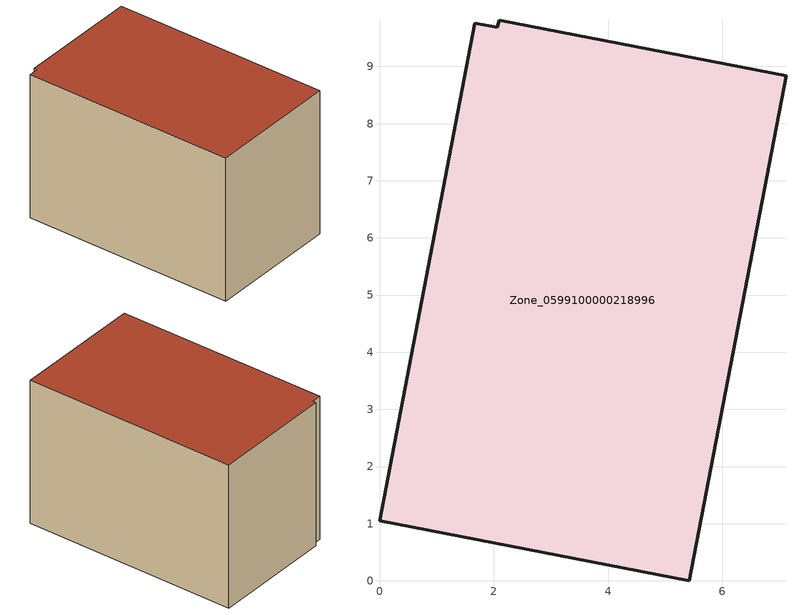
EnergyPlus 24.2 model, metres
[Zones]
Zone_0599100000218996
 floor ground (C_G): 5.42,0 0,1.05 1.67,9.76 2.06,9.69 2.09,9.81 7.11,8.84 z0
 wall outside (C_F): 5.42,0 7.11,8.84 2.09,9.81 2.06,9.69 1.67,9.76 0,1.05 5.42,0 z0:6.16
 roof outside (C_R): 0,1.05 5.42,0 7.11,8.84 2.09,9.81 2.06,9.69 1.67,9.76 z6.16
[BUILDING]
Pand.0599100000218996: North Axis=0; Terrain=City; Loads Convergence Tolerance Value=0.04; Temperature Convergence Tolerance Value=0.4; Solar Distribution=FullExterior; Maximum Number of Warmup Days=25; Minimum Number of Warmup Days=1
[Site:Location]
Rotterdam.The.Hague.AP_ZH_NLD Design_Conditions: Latitude=51.96; Longitude=4.45; Time Zone=1; Elevation=-4.5
[SITE:GROUNDTEMPERATURE:BUILDINGSURFACE]
18, 18, 18, 18, 18, 18, 18, 18, 18, 18, 18, 18
[MATERIAL] Thermal Absorptance=0.9; Solar Absorptance=0.7; Visible Absorptance=0.7
Name | Roughness | Thickness | Conductivity | Density | Specific Heat
G.TI.1946-1964 | MediumSmooth | 0.15 | 1 | 540 | 1210
F.TI.1946-1964 | Rough | 0.3 | 0.857143 | 1920 | 840
R.TI.1946-1964 | MediumRough | 0.2 | 0.277778 | 1500 | 1000
[CONSTRUCTION]
C_G: G.TI.1946-1964
C_F: F.TI.1946-1964
C_R: R.TI.1946-1964
[ZONE]
Zone_0599100000218996: Type=1; Multiplier=1; Ceiling Height=Autocalculate; Volume=Autocalculate; Floor Area=autocalculate; Part of Total Floor Area=Yes
[ZONEINFILTRATION:DESIGNFLOWRATE]
Infil_Zone_0599100000218996: Zone or ZoneList or Space or SpaceList=Zone_0599100000218996; Schedule=AlwaysOn; Design Flow Rate Calculation Method=Flow/Area; Flow Rate per Floor Area=0.003; Constant Term Coefficient=1; Temperature Term Coefficient=0; Velocity Term Coefficient=0; Velocity Squared Term Coefficient=0
[HVACTEMPLATE:ZONE:IDEALLOADSAIRSYSTEM]
Zone_0599100000218996: Maximum Heating Supply Air Temperature=50; Minimum Cooling Supply Air Temperature=13; Maximum Heating Supply Air Humidity Ratio=0.0156; Minimum Cooling Supply Air Humidity Ratio=0.0077; Heating Limit=NoLimit; Cooling Limit=NoLimit; Dehumidification Control Type=ConstantSensibleHeatRatio; Cooling Sensible Heat Ratio=0.7; Dehumidification Setpoint=60; Humidification Control Type=None; Humidification Setpoint=30; Outdoor Air Method=None; Outdoor Air Flow Rate per Person=0.00944; Outdoor Air Flow Rate per Zone Floor Area=0; Outdoor Air Flow Rate per Zone=0; Demand Controlled Ventilation Type=None; Outdoor Air Economizer Type=NoEconomizer; Heat Recovery Type=None; Sensible Heat Recovery Effectiveness=0.7; Latent Heat Recovery Effectiveness=0.65
[ZONECONTROL:THERMOSTAT]
ThermostatControl_Zone_0599100000218996: Zone or ZoneList=Zone_0599100000218996; Control Type Schedule=DualSetpointControlType; Control 1=Thermostat_Zone_0599100000218996; Temperature Difference Between Cutout And Setpoint=0
[THERMOSTATSETPOINT:DUALSETPOINT]
Thermostat_Zone_0599100000218996: Heating Setpoint Temperature Schedule=HeatingSetpoint_Zone_0599100000218996; Cooling Setpoint Temperature Schedule=CoolingSetpoint_Zone_0599100000218996
[SCHEDULE:COMPACT]
HeatingSetpoint_Zone_0599100000218996: Through: 12/31, For: AllDays, Until: 24:00, 21
CoolingSetpoint_Zone_0599100000218996: Through: 12/31, For: AllDays, Until: 24:00, 24
DualSetpointControlType: Through: 12/31, For: AllDays, Until: 24:00, 4
AlwaysOn: Through: 12/31, For: AllDays, Until: 24:00, 1
